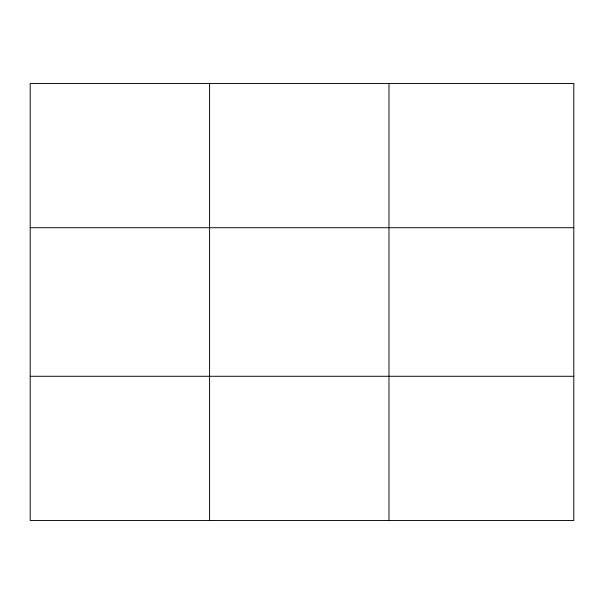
<?xml version="1.0" encoding="UTF-8"?>
<svg xmlns="http://www.w3.org/2000/svg" width="604" height="604" viewBox="0 0 604 604"><rect width="100%" height="100%" fill="white"/><g stroke="black" fill="none" stroke-linecap="round" stroke-linejoin="round"><path stroke-width="0.91" d="M209.588 520.489L209.588 83.511M388.976 520.489L388.976 83.511M30.2 227.716L573.8 227.716M30.2 376.284L573.8 376.284M573.8 83.511L573.8 520.489L30.2 520.489L30.2 83.511L573.8 83.511"/></g></svg>
